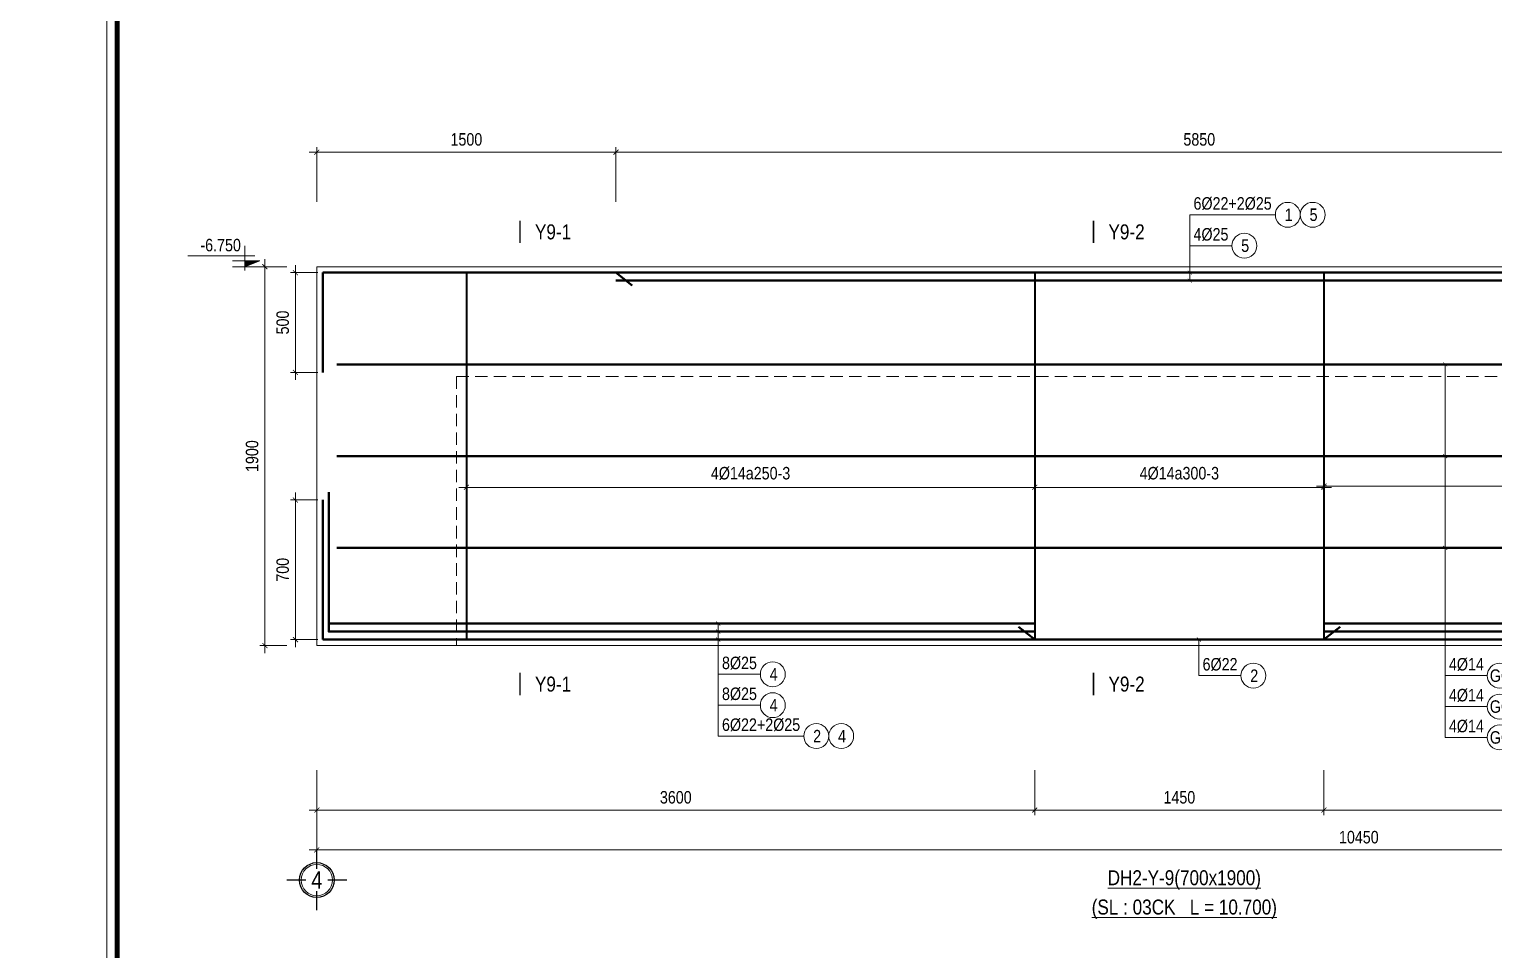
# Model space of a CAD drawing. Header units: millimetres. Extents: x 3014920 to 3563667, y -1638653 to -1356471.
# Drawn here: x 3127612 to 3134955, y -1614906 to -1610291 of the extents above; entities that cross this region are included whole.
import ezdxf
from ezdxf.enums import TextEntityAlignment as Align
from ezdxf.xclip import XClip

# ---------------------------------------------------------------- set-up
doc = ezdxf.new("R2010")
doc.units = ezdxf.units.MM
doc.header["$MEASUREMENT"] = 0
doc.header["$XCLIPFRAME"] = 0
doc.header["$PDMODE"] = 2
doc.linetypes.add('HIDDEN', pattern=[0.375, 0.25, -0.125])
doc.layers.get('0').update_dxf_attribs({"lineweight": 9})
doc.layers.get('Defpoints').update_dxf_attribs({"color": 10, "lineweight": 0})
for name, color, linetype, lineweight in [('2', 2, 'Continuous', 20), ('CDAI', 21, 'Continuous', 40), ('CTHEP', 50, 'Continuous', 50), ('DBAO', 90, 'Continuous', 13), ('DGIONG', 130, 'Continuous', 13), ('HATCH', 154, 'Continuous', 9), ('KTH', 154, 'Continuous', 9), ('Net khuat', 8, 'HIDDEN', 13), ('TEXT', 7, 'Continuous', 15)]:
    doc.layers.add(name, color=color, linetype=linetype, lineweight=lineweight)
doc.layers.add('8', color=8, linetype='Continuous')
doc.styles.add('HELVECONDENSE', font='VHELVCN_0.TTF')
doc.styles.add('Star-HelCon', font='VHELVCN_0.TTF')
doc.styles.add('TTP-HelCon', font='VHELVCN_0.TTF')
doc.styles.add('VNI-HELVE-CONDENSE', font='VHELVCN_0.TTF')
doc.dimstyles.new('kc-25', dxfattribs={"dimtxt": 62.5, "dimasz": 20, "dimexe": 20, "dimexo": 50, "dimgap": 25, "dimtad": 3, "dimdec": 0, "dimzin": 0, "dimdsep": 46, "dimtxsty": 'VNI-HELVE-CONDENSE', "dimblk": 'DIM', "dimcen": 2.5, "dimclrd": 256, "dimclre": 154, "dimclrt": 7, "dimaunit": 1, "dimadec": 0, "dimazin": 0, "dimtfac": 1, "dimtdec": 0, "dimtix": 1, "dimtmove": 0, "dimatfit": 3, "dimldrblk": 'DOT', "dimfxl": 1, "dimtolj": 1, "dimtzin": 0, "dimarcsym": 0})
doc.dimstyles.new('TTP-25', dxfattribs={"dimscale": 25, "dimtxt": 2.5, "dimasz": 1, "dimexe": 1, "dimexo": 1, "dimgap": 0.09, "dimtad": 0, "dimdec": 4, "dimrnd": 1, "dimzin": 9, "dimdsep": 46, "dimtxsty": 'TTP-HelCon', "dimblk": 'ARCHTICK', "dimcen": 0.09, "dimdle": 1.5, "dimclrd": 256, "dimclre": 256, "dimclrt": 7, "dimadec": 0, "dimazin": 0, "dimtfac": 1, "dimtdec": 4, "dimtmove": 0, "dimatfit": 3, "dimldrblk": 'ARCHTICK', "dimfxl": 1, "dimtvp": 1, "dimtolj": 1, "dimtzin": 0, "dimarcsym": 0})

# ---------------------------------------------------------------- blocks, each defined once
blk = doc.blocks.new('_ArchTick')
at = {"color": 0, "linetype": 'ByBlock', "const_width": 0.15}
blk.add_lwpolyline([(-0.5, -0.5), (0.5, 0.5)], dxfattribs=at)
blk = doc.blocks.new('*D607')
at = {"layer": 'Defpoints', "color": 0, "transparency": 16777216}
for p in [(-421.8, 0), (-557.8, -1900), (-421.8, -1900)]:
    blk.add_point(p, dxfattribs=at)
at = {"layer": 'KTH', "lineweight": -2, "transparency": 16777216}
for p, q in [((-446.8, 0), (-582.8, 0)), ((-557.8, 37.5), (-557.8, -1937.5)), ((-446.8, -1900), (-582.8, -1900))]:
    blk.add_line(p, q, dxfattribs=at)
at = {"layer": 'KTH', "lineweight": -2, "transparency": 16777216, "xscale": 25, "yscale": 25, "zscale": 25}
for p, rotation in [((-557.8, 0), 90), ((-557.8, -1900), 270)]:
    blk.add_blockref('_ArchTick', p, dxfattribs=dict(at, rotation=rotation))
at = {"layer": 'KTH', "color": 7, "transparency": 16777216, "insert": (-621.6, -950), "char_height": 62.5, "attachment_point": 5, "rotation": 90, "style": 'TTP-HelCon'}
blk.add_mtext('\\A1;1900', dxfattribs=at)
blk = doc.blocks.new('CODE')
at = {"layer": 'DBAO'}
for p, q in [((-62.5, -20), (-62.5, 105)), ((-62.5, 0), (-137.5, 30)), ((-137.5, 30), (0, 30)), ((-137.5, 0), (0, 0)), ((-112.5, 55), (223.6, 55))]:
    blk.add_line(p, q, dxfattribs=at)
at = {"layer": 'HATCH', "color": 1}
blk.add_solid([(-62.5, 0), (-137.5, 30), (-62.5, 30)], dxfattribs=at)
blk = doc.blocks.new('*D608')
at = {"layer": 'Defpoints', "color": 0, "transparency": 16777216}
for p in [(7052.6, 574), (1202.7, 300), (7052.6, 300)]:
    blk.add_point(p, dxfattribs=at)
at = {"layer": 'KTH', "lineweight": -2, "transparency": 16777216}
for p, q in [((1202.7, 325), (1202.7, 599)), ((7052.6, 325), (7052.6, 599)), ((1165.2, 574), (7090.1, 574))]:
    blk.add_line(p, q, dxfattribs=at)
at = {"layer": 'KTH', "lineweight": -2, "transparency": 16777216, "xscale": 25, "yscale": 25, "zscale": 25, "rotation": 180}
blk.add_blockref('_ArchTick', (1202.7, 574), dxfattribs=at)
at = {"layer": 'KTH', "lineweight": -2, "transparency": 16777216, "xscale": 25, "yscale": 25, "zscale": 25}
blk.add_blockref('_ArchTick', (7052.6, 574), dxfattribs=at)
at = {"layer": 'KTH', "color": 7, "transparency": 16777216, "insert": (4127.7, 637.8), "char_height": 62.5, "attachment_point": 5, "style": 'TTP-HelCon'}
blk.add_mtext('\\A1;5850', dxfattribs=at)
blk = doc.blocks.new('*D609')
at = {"layer": 'Defpoints', "color": 0, "transparency": 16777216}
for p in [(3302.7, -2500), (4752.6, -2500), (3302.7, -2725)]:
    blk.add_point(p, dxfattribs=at)
at = {"layer": 'KTH', "lineweight": -2, "transparency": 16777216}
for p, q in [((3302.7, -2525), (3302.7, -2750)), ((4752.6, -2525), (4752.6, -2750)), ((4790.1, -2725), (3265.2, -2725))]:
    blk.add_line(p, q, dxfattribs=at)
at = {"layer": 'KTH', "lineweight": -2, "transparency": 16777216, "xscale": 25, "yscale": 25, "zscale": 25, "rotation": 180}
blk.add_blockref('_ArchTick', (3302.7, -2725), dxfattribs=at)
at = {"layer": 'KTH', "lineweight": -2, "transparency": 16777216, "xscale": 25, "yscale": 25, "zscale": 25}
blk.add_blockref('_ArchTick', (4752.6, -2725), dxfattribs=at)
at = {"layer": 'KTH', "color": 7, "transparency": 16777216, "insert": (4027.7, -2661.2), "char_height": 62.5, "attachment_point": 5, "style": 'TTP-HelCon'}
blk.add_mtext('\\A1;1450', dxfattribs=at)
blk = doc.blocks.new('DIM')
h = blk.add_hatch(color=1)
h.paths.add_polyline_path([(0.49, 0.29, 1), (0.29, 0.49), (-0.19, 0), (0.19, 0)])
h.paths.add_polyline_path([(0.19, 0), (-0.19, 0), (-0.49, -0.29, 1), (-0.29, -0.49)])
at = {"color": 9}
for p, q in [((-0.19, 0), (-1.5, 0)), ((0.19, 0), (1.5, 0))]:
    blk.add_line(p, q, dxfattribs=at)
at = {"color": 1}
for p, q in [((-0.49, -0.29), (0.29, 0.49)), ((-0.29, -0.49), (0.49, 0.29)), ((-0.19, 0), (0.19, 0))]:
    blk.add_line(p, q, dxfattribs=at)
blk.add_arc((-0.39, -0.39), 0.138, 135, 315, dxfattribs=at)
blk = doc.blocks.new('*D610')
at = {"layer": 'Defpoints', "color": 0, "transparency": 16777216}
for p in [(4752.6, -2500), (10402.7, -2500), (4752.6, -2725)]:
    blk.add_point(p, dxfattribs=at)
at = {"layer": 'KTH', "lineweight": -2, "transparency": 16777216}
for p, q in [((4752.6, -2525), (4752.6, -2750)), ((10402.7, -2525), (10402.7, -2750)), ((10440.2, -2725), (4715.1, -2725))]:
    blk.add_line(p, q, dxfattribs=at)
at = {"layer": 'KTH', "lineweight": -2, "transparency": 16777216, "xscale": 25, "yscale": 25, "zscale": 25, "rotation": 180}
blk.add_blockref('_ArchTick', (4752.6, -2725), dxfattribs=at)
at = {"layer": 'KTH', "lineweight": -2, "transparency": 16777216, "xscale": 25, "yscale": 25, "zscale": 25}
blk.add_blockref('_ArchTick', (10402.7, -2725), dxfattribs=at)
at = {"layer": 'KTH', "color": 7, "transparency": 16777216, "insert": (7577.7, -2661.2), "char_height": 62.5, "attachment_point": 5, "style": 'TTP-HelCon'}
blk.add_mtext('\\A1;5650', dxfattribs=at)
blk = doc.blocks.new('*D611')
at = {"layer": 'Defpoints', "color": 0, "transparency": 16777216}
for p in [(-297.3, -2525), (3302.7, -2500), (3302.7, -2725)]:
    blk.add_point(p, dxfattribs=at)
at = {"layer": 'KTH', "lineweight": -2, "transparency": 16777216}
for p, q in [((-297.3, -2550), (-297.3, -2750)), ((3302.7, -2525), (3302.7, -2750)), ((-334.8, -2725), (3340.2, -2725))]:
    blk.add_line(p, q, dxfattribs=at)
at = {"layer": 'KTH', "lineweight": -2, "transparency": 16777216, "xscale": 25, "yscale": 25, "zscale": 25, "rotation": 180}
blk.add_blockref('_ArchTick', (-297.3, -2725), dxfattribs=at)
at = {"layer": 'KTH', "lineweight": -2, "transparency": 16777216, "xscale": 25, "yscale": 25, "zscale": 25}
blk.add_blockref('_ArchTick', (3302.7, -2725), dxfattribs=at)
at = {"layer": 'KTH', "color": 7, "transparency": 16777216, "insert": (1502.7, -2661.2), "char_height": 62.5, "attachment_point": 5, "style": 'TTP-HelCon'}
blk.add_mtext('\\A1;3600', dxfattribs=at)
blk = doc.blocks.new('*D613')
at = {"layer": 'Defpoints', "color": 0, "transparency": 16777216}
for p in [(-297.3, -2500), (10152.6, -2500), (10152.6, -2925)]:
    blk.add_point(p, dxfattribs=at)
at = {"layer": 'KTH', "lineweight": -2, "transparency": 16777216}
for p, q in [((-297.3, -2525), (-297.3, -2950)), ((10152.6, -2525), (10152.6, -2950)), ((-334.8, -2925), (10190.1, -2925))]:
    blk.add_line(p, q, dxfattribs=at)
at = {"layer": 'KTH', "lineweight": -2, "transparency": 16777216, "xscale": 25, "yscale": 25, "zscale": 25, "rotation": 180}
blk.add_blockref('_ArchTick', (-297.3, -2925), dxfattribs=at)
at = {"layer": 'KTH', "lineweight": -2, "transparency": 16777216, "xscale": 25, "yscale": 25, "zscale": 25}
blk.add_blockref('_ArchTick', (10152.6, -2925), dxfattribs=at)
at = {"layer": 'KTH', "color": 7, "transparency": 16777216, "insert": (4927.7, -2861.1), "char_height": 62.5, "attachment_point": 5, "style": 'TTP-HelCon'}
blk.add_mtext('\\A1;10450', dxfattribs=at)
blk = doc.blocks.new('*D614')
at = {"layer": 'Defpoints', "color": 0, "transparency": 16777216}
for p in [(452.7, -604.2), (3302.7, -609.5), (3302.7, -1106.6)]:
    blk.add_point(p, dxfattribs=at)
at = {"layer": 'KTH', "lineweight": -2, "transparency": 16777216}
for p, q in [((452.7, -629.2), (452.7, -1131.6)), ((3302.7, -634.5), (3302.7, -1131.6)), ((415.2, -1106.6), (3340.2, -1106.6))]:
    blk.add_line(p, q, dxfattribs=at)
at = {"layer": 'KTH', "lineweight": -2, "transparency": 16777216, "xscale": 25, "yscale": 25, "zscale": 25, "rotation": 180}
blk.add_blockref('_ArchTick', (452.7, -1106.6), dxfattribs=at)
at = {"layer": 'KTH', "lineweight": -2, "transparency": 16777216, "xscale": 25, "yscale": 25, "zscale": 25}
blk.add_blockref('_ArchTick', (3302.7, -1106.6), dxfattribs=at)
at = {"layer": 'KTH', "color": 7, "transparency": 16777216, "insert": (1877.7, -1036.7), "char_height": 62.5, "attachment_point": 5, "style": 'TTP-HelCon'}
blk.add_mtext('\\A1;4Þ14a250-3', dxfattribs=at)
blk = doc.blocks.new('*D615')
at = {"layer": 'Defpoints', "color": 0, "transparency": 16777216}
for p in [(3302.7, -609.5), (4752.6, -602.9), (4752.6, -1106.6)]:
    blk.add_point(p, dxfattribs=at)
at = {"layer": 'KTH', "lineweight": -2, "transparency": 16777216}
for p, q in [((3302.7, -634.5), (3302.7, -1131.6)), ((4752.6, -627.9), (4752.6, -1131.6)), ((3265.2, -1106.6), (4790.1, -1106.6))]:
    blk.add_line(p, q, dxfattribs=at)
at = {"layer": 'KTH', "lineweight": -2, "transparency": 16777216, "xscale": 25, "yscale": 25, "zscale": 25, "rotation": 180}
blk.add_blockref('_ArchTick', (3302.7, -1106.6), dxfattribs=at)
at = {"layer": 'KTH', "lineweight": -2, "transparency": 16777216, "xscale": 25, "yscale": 25, "zscale": 25}
blk.add_blockref('_ArchTick', (4752.6, -1106.6), dxfattribs=at)
at = {"layer": 'KTH', "color": 7, "transparency": 16777216, "insert": (4027.7, -1036.7), "char_height": 62.5, "attachment_point": 5, "style": 'TTP-HelCon'}
blk.add_mtext('\\A1;4Þ14a300-3', dxfattribs=at)
blk = doc.blocks.new('*D616')
at = {"layer": 'Defpoints', "color": 0, "transparency": 16777216}
for p in [(-297.3, 574), (-297.3, 300), (1202.7, 300)]:
    blk.add_point(p, dxfattribs=at)
at = {"layer": 'KTH', "lineweight": -2, "transparency": 16777216}
for p, q in [((-297.3, 325), (-297.3, 599)), ((1202.7, 325), (1202.7, 599)), ((1240.2, 574), (-334.8, 574))]:
    blk.add_line(p, q, dxfattribs=at)
at = {"layer": 'KTH', "lineweight": -2, "transparency": 16777216, "xscale": 25, "yscale": 25, "zscale": 25, "rotation": 180}
blk.add_blockref('_ArchTick', (-297.3, 574), dxfattribs=at)
at = {"layer": 'KTH', "lineweight": -2, "transparency": 16777216, "xscale": 25, "yscale": 25, "zscale": 25}
blk.add_blockref('_ArchTick', (1202.7, 574), dxfattribs=at)
at = {"layer": 'KTH', "color": 7, "transparency": 16777216, "insert": (452.7, 637.8), "char_height": 62.5, "attachment_point": 5, "style": 'TTP-HelCon'}
blk.add_mtext('\\A1;1500', dxfattribs=at)
blk = doc.blocks.new('*D617')
at = {"layer": 'Defpoints', "color": 0, "transparency": 16777216}
for p in [(4752.6, -602.9), (9652.7, -602.9), (4752.6, -1100)]:
    blk.add_point(p, dxfattribs=at)
at = {"layer": 'KTH', "lineweight": -2, "transparency": 16777216}
for p, q in [((4752.6, -627.9), (4752.6, -1125)), ((9652.7, -627.9), (9652.7, -1125)), ((9690.2, -1100), (4715.1, -1100))]:
    blk.add_line(p, q, dxfattribs=at)
at = {"layer": 'KTH', "lineweight": -2, "transparency": 16777216, "xscale": 25, "yscale": 25, "zscale": 25, "rotation": 180}
blk.add_blockref('_ArchTick', (4752.6, -1100), dxfattribs=at)
at = {"layer": 'KTH', "lineweight": -2, "transparency": 16777216, "xscale": 25, "yscale": 25, "zscale": 25}
blk.add_blockref('_ArchTick', (9652.7, -1100), dxfattribs=at)
at = {"layer": 'KTH', "color": 7, "transparency": 16777216, "insert": (7202.6, -1030.1), "char_height": 62.5, "attachment_point": 5, "style": 'TTP-HelCon'}
blk.add_mtext('\\A1;4Þ14a250-3', dxfattribs=at)
blk = doc.blocks.new('dau truc')
blk.add_circle((0, 0), 180)
at = {"layer": '8'}
for p, q in [((0, 127), (0, 345)), ((-127, 0), (-345, 0)), ((0, -345), (0, -127)), ((345, 0), (127, 0))]:
    blk.add_line(p, q, dxfattribs=at)
blk.add_circle((0, 0), 200, dxfattribs=at)
at = {"layer": 'TEXT', "style": 'HELVECONDENSE'}
blk.add_attdef('A', text='', height=233, dxfattribs=at).set_placement((0, 0), align=Align.MIDDLE)
blk = doc.blocks.new('*D620')
at = {"layer": 'Defpoints', "color": 0, "transparency": 16777216}
for p in [(-267.3, -30), (-404.4, -530), (-267.3, -530)]:
    blk.add_point(p, dxfattribs=at)
at = {"layer": 'KTH', "lineweight": -2, "transparency": 16777216}
for p, q in [((-404.4, 7.5), (-404.4, -567.5)), ((-292.3, -30), (-429.4, -30)), ((-292.3, -530), (-429.4, -530))]:
    blk.add_line(p, q, dxfattribs=at)
at = {"layer": 'KTH', "lineweight": -2, "transparency": 16777216, "xscale": 25, "yscale": 25, "zscale": 25}
for p, rotation in [((-404.4, -30), 90), ((-404.4, -530), 270)]:
    blk.add_blockref('_ArchTick', p, dxfattribs=dict(at, rotation=rotation))
at = {"layer": 'KTH', "color": 7, "transparency": 16777216, "insert": (-468.2, -280), "char_height": 62.5, "attachment_point": 5, "rotation": 90, "style": 'TTP-HelCon'}
blk.add_mtext('\\A1;500', dxfattribs=at)
blk = doc.blocks.new('*D621')
at = {"layer": 'Defpoints', "color": 0, "transparency": 16777216}
for p in [(-267.3, -1170), (-404.4, -1870), (-267.3, -1870)]:
    blk.add_point(p, dxfattribs=at)
at = {"layer": 'KTH', "lineweight": -2, "transparency": 16777216}
for p, q in [((-292.3, -1170), (-429.4, -1170)), ((-404.4, -1132.5), (-404.4, -1907.5)), ((-292.3, -1870), (-429.4, -1870))]:
    blk.add_line(p, q, dxfattribs=at)
at = {"layer": 'KTH', "lineweight": -2, "transparency": 16777216, "xscale": 25, "yscale": 25, "zscale": 25}
for p, rotation in [((-404.4, -1170), 90), ((-404.4, -1870), 270)]:
    blk.add_blockref('_ArchTick', p, dxfattribs=dict(at, rotation=rotation))
at = {"layer": 'KTH', "color": 7, "transparency": 16777216, "insert": (-468.2, -1520), "char_height": 62.5, "attachment_point": 5, "rotation": 90, "style": 'TTP-HelCon'}
blk.add_mtext('\\A1;700', dxfattribs=at)
blk = doc.blocks.new('MC')
at = {"layer": 'CTHEP', "const_width": 10, "elevation": 0}
blk.add_lwpolyline([(36.4, 150), (36.4, 0)], dxfattribs=at)
at = {"layer": 'TEXT', "style": 'TTP-HelCon'}
blk.add_attdef('A', text='', height=100, dxfattribs=at).set_placement((-50, 25.5), align=Align.RIGHT)
blk = doc.blocks.new('2Y-7')
at = {"layer": 'CTHEP'}
for p, q in [((43821.41112, -489.99789), (53.4545, -489.99789)), ((43821.41112, -949.99789), (53.4545, -949.99789)), ((43821.41112, -1409.99789), (53.4545, -1409.99789))]:
    blk.add_line(p, q, dxfattribs=at)
for points in [[(30, -529.99859), (30, -30), (43870.00002, -30)], [(30, -1870), (35469.73058, -1870)]]:
    blk.add_lwpolyline(points, dxfattribs=at)
at = {"layer": 'DBAO', "linetype": 'Continuous'}
blk.add_line((27249.99993, 0), (33100.00178, 0), dxfattribs=at)
at = {"layer": 'DBAO', "linetype": 'Continuous', "flags": 128}
for points in [[(0, -2000), (34299.99999, -2000), (34299.99999, -2750), (43900.00002, -2750), (43900.00002, 0)], [(0, -1900), (34399.99999, -1900)]]:
    blk.add_lwpolyline(points, dxfattribs=at)
at = {"layer": 'Net khuat', "ltscale": 250}
blk.add_line((27375, -550), (34399.99999, -550), dxfattribs=at)
blk = doc.blocks.new('CHG_XX_Khung ten')
blk.add_lwpolyline([(15, 579), (826, 579), (826, 15), (15, 15)], close=True)
at = {"color": 4, "linetype": 'Continuous', "const_width": 1}
blk.add_lwpolyline([(17, 577), (824, 577), (824, 17), (17, 17)], close=True, dxfattribs=at)
blk = doc.blocks.new('2Y-9')
at = {"layer": 'CDAI', "elevation": 0}
blk.add_lwpolyline([(452.65226, -30), (452.65226, -1870)], dxfattribs=at)
at = {"layer": 'CDAI'}
for points in [[(3302.65387, -30), (3302.65387, -1870)], [(4752.64637, -29.99789), (4752.64637, -1869.99789)]]:
    blk.add_lwpolyline(points, dxfattribs=at)
at = {"layer": 'CTHEP'}
for p, q in [((-267.34613, -30), (-267.34613, -530)), ((1284.08137, -94.5255), (1202.65548, -30)), ((10307.82142, -490), (-197.35364, -490)), ((10307.82142, -950), (-197.35364, -950)), ((-267.34613, -1870), (-267.34613, -1170)), ((10307.82142, -1410), (-197.35364, -1410)), ((3221.22798, -1805.4745), (3302.65387, -1870)), ((4834.07226, -1805.4745), (4752.64637, -1870))]:
    blk.add_line(p, q, dxfattribs=at)
for points in [[(-267.34613, -30), (10372.65387, -30), (10372.65387, -530)], [(7052.64637, -70), (1202.65548, -70)], [(10372.65387, -1170), (10372.65387, -1870), (-267.34613, -1870)], [(-237.34613, -1130), (-237.34613, -1790), (3302.65387, -1790)], [(-237.34613, -1170), (-237.34613, -1830), (3302.65387, -1830)], [(4752.64637, -1790.00261), (10312.65387, -1790)], [(4752.64637, -1830), (10342.65387, -1830)]]:
    blk.add_lwpolyline(points, dxfattribs=at)
at = {"layer": 'DBAO', "linetype": 'Continuous'}
for p, q in [((-297.34613, 0), (2252.66137, 0)), ((2252.66137, 0), (7852.64637, 0))]:
    blk.add_line(p, q, dxfattribs=at)
at = {"layer": 'DBAO', "linetype": 'Continuous', "flags": 128}
blk.add_lwpolyline([(10402.65387, -1900), (-297.34613, -1900), (-297.34613, 0)], dxfattribs=at)
at = {"layer": 'DGIONG'}
for centre in [(4571.5586, 260.04133), (4696.5586, 260.04133), (4353.6691, 105.06033), (1989.23733, -2043.93133), (4399.10208, -2050.75583), (5634.23047, -2050.75625), (1989.2373, -2198.91234), (5634.23047, -2205.73725), (2207.1268, -2353.89334), (2332.1268, -2353.89334), (5634.23047, -2360.71825)]:
    blk.add_circle(centre, 62.5, dxfattribs=at)
at = {"layer": 'Net khuat', "ltscale": 250}
for q in [(9702.65226, -549.99853), (402.65226, -1900)]:
    blk.add_line((402.65226, -549.96736), q, dxfattribs=at)
ref = blk.add_blockref('MC', (748.62649, 117.93232), dxfattribs=dict(xscale=-0.75, yscale=0.75, zscale=0.75))
ref.add_attrib('A', '  Y9-1', dxfattribs={"layer": 'TEXT', "height": 75, "style": 'TTP-HelCon'}).set_placement((977.92649, 137.06275), align=Align.RIGHT)
ref = blk.add_blockref('MC', (3624.42687, 117.93232), dxfattribs=dict(xscale=-0.75, yscale=0.75, zscale=0.75))
ref.add_attrib('A', '  Y9-2', dxfattribs={"layer": 'TEXT', "height": 75, "style": 'TTP-HelCon'}).set_placement((3853.72687, 137.06275), align=Align.RIGHT)
ref = blk.add_blockref('MC', (748.62649, -2036.49058), dxfattribs=dict(xscale=0.75, yscale=0.75, zscale=0.75, rotation=180))
ref.add_attrib('A', '  Y9-1', dxfattribs={"layer": 'TEXT', "height": 75, "style": 'TTP-HelCon'}).set_placement((977.92649, -2130.62101), align=Align.RIGHT)
ref = blk.add_blockref('MC', (3624.42687, -2036.49058), dxfattribs=dict(xscale=0.75, yscale=0.75, zscale=0.75, rotation=180))
ref.add_attrib('A', '  Y9-2', dxfattribs={"layer": 'TEXT', "height": 75, "style": 'TTP-HelCon'}).set_placement((3853.72687, -2130.62101), align=Align.RIGHT)
at = {"layer": '2', "ltscale": 300}
ref = blk.add_blockref('dau truc', (-297.3448, -3075.82027), dxfattribs=dict(at, xscale=0.436713129747659, yscale=0.436713129747659, zscale=0.436713129747659))
ref.add_attrib('A', '4', dxfattribs={"layer": 'TEXT', "height": 87.5, "style": 'HELVECONDENSE'}).set_placement((-297.3448, -3075.82027), align=Align.MIDDLE)
at = {"layer": 'KTH', "linetype": 'Continuous', "xscale": -1}
blk.add_blockref('CODE', (-720.28419, 0), dxfattribs=at)
at = {"layer": 'TEXT', "style": 'TTP-HelCon'}
for s, p in [('6Þ22+2Þ25', (4098.75073, 285.89428, 0)), ('4Þ25', (4098.75073, 130.91328, 0)), ('8Þ25', (1734.31896, -2018.07839, 0)), ('6Þ22', (4144.1837, -2024.90289, 0)), ('4Þ14', (5379.31209, -2024.9033, 0)), ('8Þ25', (1734.31892, -2173.05939, 0)), ('4Þ14', (5379.31209, -2179.8843, 0)), ('6Þ22+2Þ25', (1734.31892, -2328.04039, 0)), ('4Þ14', (5379.31209, -2334.86531, 0))]:
    blk.add_text(s, height=62.5, dxfattribs=at).set_placement(p)
at = {"layer": 'TEXT', "style": 'Star-HelCon'}
for s, p in [('1', (4575.72527, 260.04133)), ('5', (4700.72527, 260.04133)), ('5', (4357.83577, 105.06033)), ('4', (1993.404, -2043.93133)), ('2', (4403.26874, -2050.75583)), ('GC', (5638.39713, -2050.75625)), ('4', (1993.40396, -2198.91234)), ('GC', (5638.39713, -2205.73725)), ('2', (2211.29346, -2353.89334)), ('4', (2336.29346, -2353.89334)), ('GC', (5638.39713, -2360.71825))]:
    blk.add_text(s, height=62.5, dxfattribs=at).set_placement(p, align=Align.MIDDLE)
at = {"layer": 'TEXT', "style": 'TTP-HelCon'}
blk.add_text('-6.750', height=62.5, dxfattribs=at).set_placement((-678.01752, 76.99499), align=Align.RIGHT)
for s, p in [('%%UDH2-Y-9(700x1900)', (4052.65012, -3101.64574)), ('%%U(SL : 03CK   L = 10.700)', (4052.65012, -3248.54034))]:
    blk.add_text(s, height=75, dxfattribs=at).set_placement(p, align=Align.CENTER)
at = {"layer": 'KTH'}
for base, p1, p2, picture, middle in [((-297.34613, 574.00461), (1202.65548, 300), (-297.34613, 300), '*D616', (452.65468, 637.83794)), ((3302.65387, -2725), (-297.34613, -2525), (3302.65387, -2500), '*D611', (1502.65387, -2661.16667))]:
    dim = blk.add_linear_dim(base=base, p1=p1, p2=p2, dimstyle='TTP-25', override={"dimtmove": 1}, dxfattribs=at)
    dim.commit()
    dim.dimension.update_dxf_attribs({"geometry": picture, "text_midpoint": middle})
for base, p1, p2, angle, picture, middle in [((7052.64637, 574.00461), (1202.65548, 300), (7052.64637, 300), 180, '*D608', (4127.65093, 637.83794)), ((-557.78419, -1900), (-421.78419, 0), (-421.78419, -1900), 90, '*D607', (-621.61752, -950)), ((-404.35853, -530), (-267.34613, -30), (-267.34613, -530), 90, '*D620', (-468.19186, -280)), ((-404.35853, -1870), (-267.34613, -1170), (-267.34613, -1870), 90, '*D621', (-468.19186, -1520)), ((10152.64637, -2924.95574), (-297.34613, -2500), (10152.64637, -2500), 180, '*D613', (4927.65012, -2861.12241)), ((3302.65387, -2725), (4752.64637, -2500), (3302.65387, -2500), 180, '*D609', (4027.65012, -2661.16667)), ((4752.64637, -2725), (10402.65387, -2500), (4752.64637, -2500), 180, '*D610', (7577.65012, -2661.16667))]:
    dim = blk.add_linear_dim(base=base, p1=p1, p2=p2, angle=angle, dimstyle='TTP-25', override={"dimtmove": 1}, dxfattribs=at)
    dim.commit()
    dim.dimension.update_dxf_attribs({"geometry": picture, "text_midpoint": middle})
for base, p1, p2, text, picture, middle in [((3302.65387, -1106.6471), (452.65226, -604.24813), (3302.65387, -609.51043), '4Þ14a250-3', '*D614', (1877.65306, -1036.73044)), ((4752.64637, -1106.6471), (3302.65387, -609.51043), (4752.64637, -602.86333), '4Þ14a300-3', '*D615', (4027.65012, -1036.73044))]:
    dim = blk.add_linear_dim(base=base, p1=p1, p2=p2, text=text, dimstyle='TTP-25', override={"dimtmove": 1}, dxfattribs=at)
    dim.commit()
    dim.dimension.update_dxf_attribs({"geometry": picture, "text_midpoint": middle})
dim = blk.add_linear_dim(base=(4752.64637, -1100), p1=(9652.65226, -602.86333), p2=(4752.64637, -602.86333), angle=180, text='4Þ14a250-3', dimstyle='TTP-25', override={"dimtmove": 1}, dxfattribs=at)
dim.commit()
dim.dimension.update_dxf_attribs({"geometry": '*D617', "text_midpoint": (7202.64932, -1030.08334)})
at = {"layer": 'DGIONG'}
for points in [[(4080.23888, -30), (4080.23869, 260.04133), (4509.0586, 260.04133)], [(4080.23892, -70), (4080.23869, 105.06033), (4291.1691, 105.06033)], [(5360.80033, -490), (5360.80006, -2050.75625), (5571.73047, -2050.75625)], [(5360.80033, -950), (5360.80006, -2360.71825), (5571.73047, -2360.71825)], [(5360.80024, -1410), (5360.80006, -2205.73725), (5571.73047, -2205.73725)], [(1715.80705, -1830), (1715.80689, -2198.91234), (1926.7373, -2198.91234)], [(1715.80703, -1790), (1715.80692, -2043.93133), (1926.73733, -2043.93133)], [(1715.807, -1870), (1715.80689, -2353.89334), (2144.6268, -2353.89334)], [(4125.67182, -1870), (4125.67167, -2050.75583), (4336.60208, -2050.75583)]]:
    blk.add_leader(points, dimstyle='kc-25', override={"dimtad": 0, "dimldrblk": 'ArchTick', "dimfxl": 100, "dimarcsym": 1}, dxfattribs=at)

msp = doc.modelspace()

# ---------------------------------------------------------------- block references
at = {"layer": 'DGIONG', "color": 5}
ref = msp.add_blockref('2Y-7', (3094897.19328, -1610694.96884), dxfattribs=at)
XClip(ref).set_block_clipping_path([(12333.1990660783, -3196.9660486388), (27763.0042726612, 785.8285059552)])
at = {"layer": 'KTH', "color": 5}
msp.add_blockref('2Y-9', (3129351.36894, -1611480.90649), dxfattribs=at)

# ---------------------------------------------------------------- next in the draw order: block references
at = {"color": 5, "xscale": 25.92478421704392, "yscale": 25.92478421704392, "zscale": 25.92478421704392}
msp.add_blockref('CHG_XX_Khung ten', (3127612.34498, -1621074.38806), dxfattribs=at)

doc.saveas('drawing.dxf')
